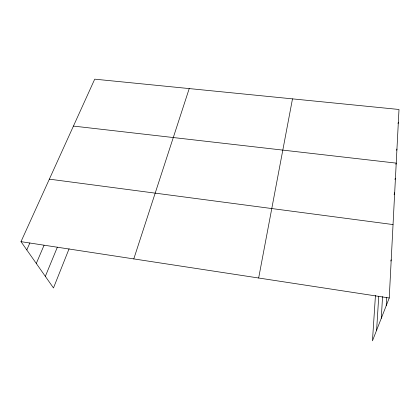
<?xml version="1.0" encoding="UTF-8"?>
<svg xmlns="http://www.w3.org/2000/svg" width="420" height="420" viewBox="0 0 420 420"><rect width="100%" height="100%" fill="white"/><g stroke="black" fill="none" stroke-linecap="round" stroke-linejoin="round"><path stroke-width="0.63" d="M375.454 295.423L372.456 340.835L389.24 297.98L399 109.478L94.721 79.165L21 241.663L53.477 287.957L69.08 248.803M386.216 305.707L386.663 297.428M381.276 318.313L382.552 296.594M376.614 330.215L378.745 296.184M258.657 278.008L292.493 98.868M398.003 123.501L398.339 122.241M396.611 150.271L396.953 149.042M395.876 164.33L396.223 163.123L73.437 126.079M394.942 179.471L395.294 178.285M394.123 194.633L394.69 192.764M133.786 258.909L189.221 88.578M390.794 261.041L391.214 259.844M45.339 276.355L57.367 247.144M36.288 263.456L44.058 245.259M26.786 249.911L29.873 242.949M49.361 179.151L393.041 224.569M21 241.663L389.24 297.98"/></g></svg>
